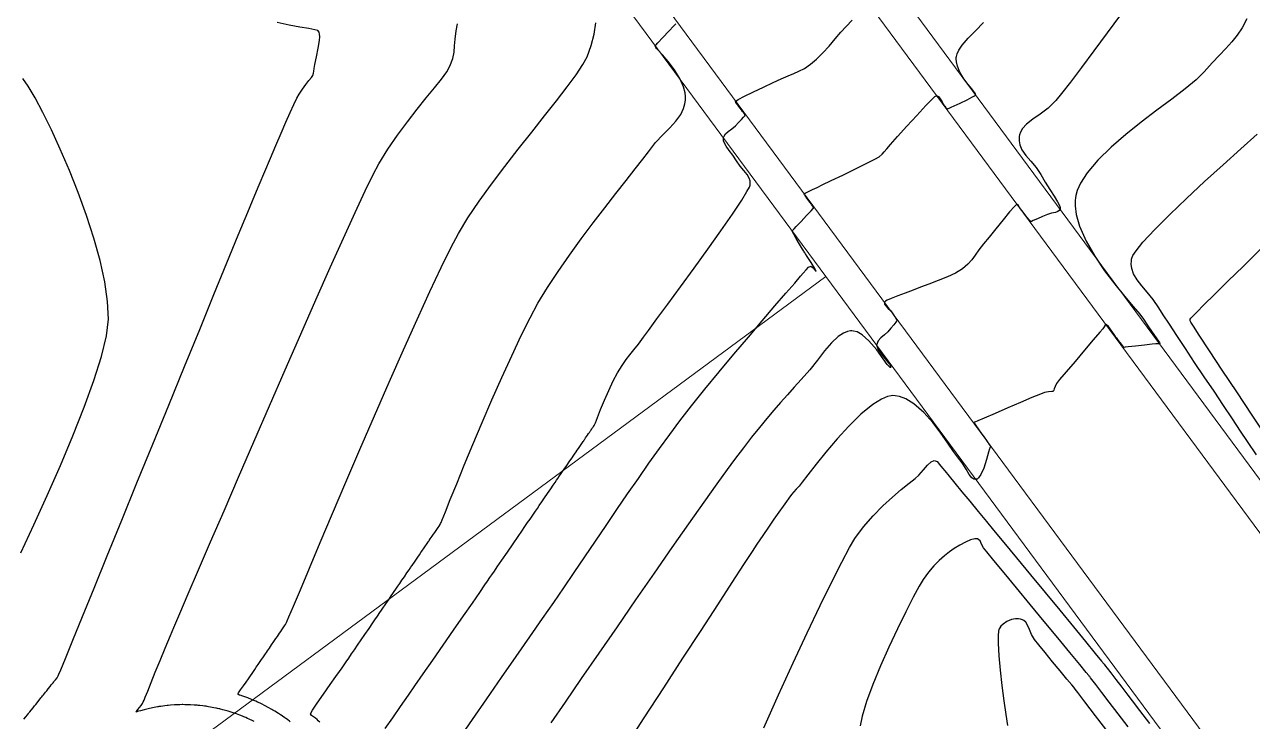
# Model space of a CAD drawing. Header units: millimetres. Extents: x 340454 to 342791, y 6993867 to 6995092.
# Drawn here: x 340699 to 340795.8, y 6994745 to 6994799.9 of the extents above; entities that cross this region are included whole.
import ezdxf

# ---------------------------------------------------------------- set-up
doc = ezdxf.new("R2010")
doc.units = ezdxf.units.MM
doc.header["$LTSCALE"] = 10
for name, color, linetype in [('T-HM-CURVA_INTERMEDIARIA', 45, 'Continuous'), ('T-HM-CURVA_MESTRA', 20, 'Continuous'), ('URB-Calçadas', 2, 'Continuous'), ('URB-Quadras', 3, 'Continuous')]:
    doc.layers.add(name, color=color, linetype=linetype)

msp = doc.modelspace()

# ---------------------------------------------------------------- linework, layer by layer
at = {"layer": 'T-HM-CURVA_INTERMEDIARIA', "color": 45, "linetype": 'Continuous', "lineweight": -3, "flags": 128}
for points, elevation in [([(340698.985, 6994745.147), (340699.133, 6994745.333), (340699.258, 6994745.488), (340699.315, 6994745.561), (340699.351, 6994745.605), (340699.386, 6994745.649), (340699.443, 6994745.721), (340699.566, 6994745.874), (340699.71, 6994746.054), (340699.823, 6994746.196), (340699.914, 6994746.309), (340700.024, 6994746.447), (340700.155, 6994746.611), (340700.264, 6994746.747), (340700.327, 6994746.826), (340700.389, 6994746.903), (340700.451, 6994746.981), (340700.524, 6994747.072), (340700.616, 6994747.188), (340700.688, 6994747.278), (340700.782, 6994747.395), (340700.89, 6994747.531), (340701.046, 6994747.725), (340701.147, 6994747.852), (340701.225, 6994747.949), (340701.287, 6994748.026), (340701.336, 6994748.088), (340701.385, 6994748.15), (340701.476, 6994748.256), (340701.604, 6994748.423), (340701.682, 6994748.557), (340701.748, 6994748.698), (340701.885, 6994749.032), (340702.258, 6994749.947), (340702.841, 6994751.375), (340703.604, 6994753.247), (340704.52, 6994755.493), (340705.56, 6994758.044), (340706.696, 6994760.831), (340707.901, 6994763.785), (340709.146, 6994766.837), (340710.403, 6994769.917), (340711.644, 6994772.957), (340712.841, 6994775.886), (340713.966, 6994778.637), (340714.99, 6994781.14), (340715.886, 6994783.325), (340716.625, 6994785.123), (340717.18, 6994786.466), (340717.522, 6994787.284), (340717.975, 6994788.348), (340718.421, 6994789.394), (340718.854, 6994790.402), (340719.264, 6994791.351), (340719.643, 6994792.217), (340719.983, 6994792.981), (340720.274, 6994793.619), (340720.509, 6994794.112), (340720.679, 6994794.437), (340720.937, 6994794.839), (340721.207, 6994795.199), (340721.455, 6994795.505), (340721.649, 6994795.748), (340721.758, 6994795.917), (340721.815, 6994796.099), (340721.831, 6994796.255), (340721.854, 6994796.451), (340721.92, 6994796.786), (340722.038, 6994797.387), (340722.17, 6994798.075), (340722.274, 6994798.67), (340722.311, 6994798.993), (340722.291, 6994799.179), (340722.247, 6994799.327), (340722.143, 6994799.458), (340721.926, 6994799.521), (340721.439, 6994799.605), (340720.739, 6994799.72), (340719.888, 6994799.874), (340718.943, 6994800.077)], 729), ([(340717.138, 6994744.964), (340717.029, 6994745.021), (340716.925, 6994745.071), (340716.845, 6994745.109), (340716.794, 6994745.133), (340716.742, 6994745.158), (340716.611, 6994745.216), (340716.469, 6994745.278), (340716.397, 6994745.31), (340716.325, 6994745.341), (340716.209, 6994745.386), (340716.013, 6994745.461), (340715.873, 6994745.515), (340715.742, 6994745.565), (340715.658, 6994745.597), (340715.602, 6994745.616), (340715.48, 6994745.655), (340715.244, 6994745.728), (340715.081, 6994745.779), (340714.973, 6994745.813), (340714.864, 6994745.846), (340714.662, 6994745.898), (340714.49, 6994745.941), (340714.419, 6994745.959), (340714.348, 6994745.977), (340714.253, 6994745.998), (340714.176, 6994746.015), (340714.113, 6994746.029), (340713.97, 6994746.055), (340713.702, 6994746.103), (340713.533, 6994746.133), (340713.434, 6994746.151), (340713.353, 6994746.165), (340713.289, 6994746.174), (340713.226, 6994746.183), (340713.087, 6994746.198), (340712.848, 6994746.225), (340712.71, 6994746.24), (340712.648, 6994746.247), (340712.586, 6994746.253), (340712.417, 6994746.262), (340712.12, 6994746.277), (340711.949, 6994746.286), (340711.882, 6994746.29), (340711.815, 6994746.293), (340711.66, 6994746.294), (340711.519, 6994746.295), (340711.463, 6994746.295), (340711.283, 6994746.291), (340711.102, 6994746.286), (340711.044, 6994746.285), (340710.865, 6994746.272), (340710.537, 6994746.247), (340710.355, 6994746.234), (340710.275, 6994746.228), (340710.101, 6994746.205), (340709.786, 6994746.163), (340709.615, 6994746.14), (340709.562, 6994746.132), (340709.512, 6994746.124), (340709.393, 6994746.102), (340709.115, 6994746.049), (340708.785, 6994745.978), (340708.456, 6994745.896), (340708.172, 6994745.819), (340708.019, 6994745.776), (340707.9, 6994745.733), (340707.817, 6994745.712), (340707.854, 6994745.767), (340707.911, 6994745.829), (340707.979, 6994745.908), (340708.109, 6994746.063), (340708.241, 6994746.242), (340708.328, 6994746.385), (340708.388, 6994746.505), (340708.458, 6994746.658), (340708.551, 6994746.881), (340708.742, 6994747.355), (340709.013, 6994748.03), (340709.345, 6994748.856), (340709.722, 6994749.783), (340710.125, 6994750.76), (340710.535, 6994751.738), (340710.805, 6994752.372), (340711.282, 6994753.488), (340711.94, 6994755.026), (340712.756, 6994756.929), (340713.705, 6994759.137), (340714.762, 6994761.592), (340715.902, 6994764.235), (340717.102, 6994767.008), (340718.336, 6994769.852), (340719.58, 6994772.707), (340720.81, 6994775.516), (340722.001, 6994778.22), (340723.129, 6994780.759), (340724.168, 6994783.076), (340725.095, 6994785.112), (340725.885, 6994786.807), (340726.513, 6994788.104), (340726.955, 6994788.943), (340727.67, 6994790.105), (340728.432, 6994791.216), (340729.212, 6994792.267), (340729.979, 6994793.246), (340730.704, 6994794.14), (340731.355, 6994794.939), (340731.903, 6994795.63), (340732.318, 6994796.204), (340732.57, 6994796.646), (340732.785, 6994797.248), (340732.889, 6994797.753), (340732.936, 6994798.236), (340732.978, 6994798.768), (340733.069, 6994799.422), (340733.176, 6994799.983)], 728), ([(340719.977, 6994744.949), (340719.918, 6994744.996), (340719.795, 6994745.086), (340719.688, 6994745.165), (340719.643, 6994745.198), (340719.547, 6994745.264), (340719.37, 6994745.386), (340719.271, 6994745.454), (340719.208, 6994745.497), (340719.052, 6994745.594), (340718.766, 6994745.771), (340718.607, 6994745.87), (340718.527, 6994745.919), (340718.476, 6994745.949), (340718.291, 6994746.047), (340717.952, 6994746.228), (340717.767, 6994746.327), (340717.703, 6994746.361), (340717.601, 6994746.411), (340717.403, 6994746.504), (340717.27, 6994746.566), (340717.121, 6994746.632), (340716.936, 6994746.711), (340716.648, 6994746.825), (340716.331, 6994746.946), (340716.177, 6994747.004), (340716.104, 6994747.03), (340715.977, 6994747.051), (340715.842, 6994747.112), (340715.9, 6994747.233), (340716.067, 6994747.473), (340716.286, 6994747.772), (340716.498, 6994748.071), (340716.68, 6994748.337), (340716.841, 6994748.572), (340716.973, 6994748.765), (340717.071, 6994748.908), (340717.188, 6994749.079), (340717.306, 6994749.251), (340717.448, 6994749.459), (340717.663, 6994749.772), (340717.865, 6994750.068), (340717.97, 6994750.222), (340718.034, 6994750.314), (340718.097, 6994750.407), (340718.181, 6994750.53), (340718.333, 6994750.752), (340718.516, 6994751.019), (340718.699, 6994751.286), (340718.857, 6994751.517), (340718.963, 6994751.673), (340719.051, 6994751.801), (340719.139, 6994751.929), (340719.229, 6994752.06), (340719.327, 6994752.203), (340719.426, 6994752.344), (340719.534, 6994752.499), (340719.618, 6994752.629), (340719.687, 6994752.762), (340719.749, 6994752.9), (340719.878, 6994753.209), (340720.23, 6994754.049), (340720.776, 6994755.352), (340721.49, 6994757.049), (340722.345, 6994759.074), (340723.312, 6994761.357), (340724.366, 6994763.831), (340725.478, 6994766.428), (340726.623, 6994769.08), (340727.771, 6994771.717), (340728.897, 6994774.274), (340729.972, 6994776.68), (340730.971, 6994778.87), (340731.865, 6994780.773), (340732.627, 6994782.322), (340733.231, 6994783.45), (340733.991, 6994784.687), (340734.877, 6994785.996), (340735.854, 6994787.352), (340736.891, 6994788.729), (340737.954, 6994790.1), (340739.012, 6994791.44), (340740.029, 6994792.723), (340740.975, 6994793.923), (340741.816, 6994795.014), (340742.519, 6994795.971), (340743.052, 6994796.766), (340743.382, 6994797.375), (340743.7, 6994798.267), (340743.925, 6994799.175), (340744.074, 6994800.054)], 727), ([(340722.311, 6994744.912), (340722.194, 6994745.027), (340722.1, 6994745.116), (340721.98, 6994745.227), (340721.816, 6994745.34), (340721.663, 6994745.44), (340721.584, 6994745.578), (340721.723, 6994745.853), (340722.094, 6994746.414), (340722.594, 6994747.131), (340723.124, 6994747.873), (340723.58, 6994748.508), (340723.862, 6994748.906), (340724.066, 6994749.204), (340724.225, 6994749.436), (340724.384, 6994749.668), (340724.588, 6994749.966), (340724.816, 6994750.299), (340725.037, 6994750.622), (340725.279, 6994750.976), (340725.572, 6994751.403), (340725.866, 6994751.833), (340726.189, 6994752.306), (340726.489, 6994752.744), (340726.712, 6994753.07), (340726.806, 6994753.207), (340726.852, 6994753.274), (340726.898, 6994753.341), (340726.999, 6994753.489), (340727.229, 6994753.824), (340727.513, 6994754.239), (340727.777, 6994754.625), (340727.947, 6994754.873), (340728.078, 6994755.066), (340728.183, 6994755.218), (340728.314, 6994755.411), (340728.463, 6994755.628), (340728.608, 6994755.84), (340728.788, 6994756.102), (340728.975, 6994756.376), (340729.182, 6994756.678), (340729.351, 6994756.925), (340729.423, 6994757.03), (340729.47, 6994757.099), (340729.585, 6994757.267), (340729.82, 6994757.61), (340730.027, 6994757.913), (340730.166, 6994758.116), (340730.281, 6994758.284), (340730.352, 6994758.387), (340730.418, 6994758.485), (340730.485, 6994758.582), (340730.598, 6994758.747), (340730.768, 6994758.995), (340730.861, 6994759.132), (340730.897, 6994759.184), (340730.933, 6994759.237), (340731.017, 6994759.359), (340731.171, 6994759.584), (340731.278, 6994759.74), (340731.371, 6994759.877), (340731.424, 6994759.954), (340731.474, 6994760.026), (340731.523, 6994760.099), (340731.575, 6994760.175), (340731.63, 6994760.254), (340731.715, 6994760.377), (340731.795, 6994760.495), (340731.833, 6994760.572), (340731.869, 6994760.649), (340731.959, 6994760.875), (340732.208, 6994761.498), (340732.595, 6994762.461), (340733.1, 6994763.704), (340733.702, 6994765.17), (340734.379, 6994766.801), (340735.112, 6994768.539), (340735.879, 6994770.326), (340736.66, 6994772.103), (340737.434, 6994773.813), (340738.181, 6994775.397), (340738.879, 6994776.798), (340739.507, 6994777.957), (340740.253, 6994779.188), (340741.087, 6994780.459), (340741.982, 6994781.746), (340742.913, 6994783.027), (340743.852, 6994784.279), (340744.774, 6994785.479), (340745.653, 6994786.604), (340746.462, 6994787.631), (340747.175, 6994788.537), (340747.766, 6994789.299), (340748.209, 6994789.895), (340748.784, 6994790.621), (340749.356, 6994791.239), (340749.895, 6994791.789), (340750.373, 6994792.31), (340750.76, 6994792.841), (340750.983, 6994793.301), (340751.091, 6994793.679), (340751.13, 6994793.952), (340751.14, 6994794.096), (340751.14, 6994794.243), (340751.107, 6994794.543), (340750.986, 6994795.003), (340750.718, 6994795.616), (340750.27, 6994796.352), (340749.776, 6994797.008), (340749.317, 6994797.538), (340748.979, 6994797.896), (340748.843, 6994798.033), (340748.799, 6994798.109), (340748.764, 6994798.168), (340748.728, 6994798.23), (340748.759, 6994798.265), (340748.796, 6994798.303), (340748.965, 6994798.483), (340749.358, 6994798.902), (340749.826, 6994799.401), (340750.217, 6994799.818), (340750.383, 6994799.995)], 726), ([(340733.295, 6994743.603), (340734.357, 6994745.136), (340735.485, 6994746.764), (340736.64, 6994748.431), (340737.783, 6994750.08), (340738.875, 6994751.655), (340739.876, 6994753.098), (340740.747, 6994754.354), (340741.549, 6994755.518), (340742.367, 6994756.716), (340743.196, 6994757.94), (340744.035, 6994759.181), (340744.88, 6994760.43), (340745.728, 6994761.678), (340746.574, 6994762.918), (340747.418, 6994764.139), (340748.254, 6994765.333), (340749.08, 6994766.492), (340749.893, 6994767.606), (340750.689, 6994768.667), (340751.62, 6994769.862), (340752.667, 6994771.167), (340753.789, 6994772.536), (340754.943, 6994773.924), (340756.089, 6994775.284), (340757.183, 6994776.571), (340758.185, 6994777.739), (340759.051, 6994778.743), (340759.741, 6994779.538), (340760.212, 6994780.076), (340760.423, 6994780.313), (340760.639, 6994780.575), (340760.821, 6994780.786), (340761.004, 6994780.873), (340761.195, 6994780.755), (340761.353, 6994780.543), (340761.448, 6994780.453), (340761.338, 6994780.687), (340761.042, 6994781.16), (340760.734, 6994781.627), (340760.589, 6994781.844), (340760.561, 6994781.891), (340760.534, 6994781.938), (340760.502, 6994781.992), (340760.468, 6994782.05), (340760.366, 6994782.219), (340760.134, 6994782.605), (340759.858, 6994783.067), (340759.668, 6994783.395), (340759.571, 6994783.57), (340759.54, 6994783.634), (340759.536, 6994783.648), (340759.541, 6994783.665), (340759.564, 6994783.699), (340759.619, 6994783.751), (340759.694, 6994783.816), (340759.868, 6994784.001), (340760.241, 6994784.399), (340760.677, 6994784.864), (340761.039, 6994785.25), (340761.191, 6994785.412), (340761.233, 6994785.451), (340761.215, 6994785.503), (340761.171, 6994785.584), (340761.134, 6994785.644), (340761.095, 6994785.702), (340761.058, 6994785.755), (340760.938, 6994785.926), (340760.712, 6994786.245), (340760.578, 6994786.435), (340760.516, 6994786.509), (340760.477, 6994786.577), (340760.576, 6994786.636), (340760.822, 6994786.756), (340761.152, 6994786.914), (340761.504, 6994787.084), (340761.903, 6994787.277), (340762.621, 6994787.622), (340763.527, 6994788.058), (340764.489, 6994788.525), (340765.377, 6994788.961), (340766.058, 6994789.307), (340766.401, 6994789.5), (340766.633, 6994789.703), (340766.793, 6994789.896), (340766.998, 6994790.136), (340767.285, 6994790.457), (340767.848, 6994791.091), (340768.575, 6994791.904), (340769.357, 6994792.766), (340770.081, 6994793.544), (340770.547, 6994794.017), (340770.792, 6994794.24), (340770.892, 6994794.31), (340770.921, 6994794.319), (340770.97, 6994794.308), (340771.069, 6994794.246), (340771.208, 6994794.081), (340771.358, 6994793.824), (340771.446, 6994793.642), (340771.494, 6994793.58), (340771.532, 6994793.531), (340771.572, 6994793.48), (340771.623, 6994793.418), (340771.664, 6994793.371), (340771.702, 6994793.331), (340771.759, 6994793.278), (340771.828, 6994793.296), (340771.919, 6994793.341), (340772.072, 6994793.417), (340772.303, 6994793.522), (340772.778, 6994793.739), (340773.33, 6994793.999), (340773.715, 6994794.19), (340773.914, 6994794.301), (340773.985, 6994794.35), (340773.997, 6994794.366), (340774.003, 6994794.397), (340773.991, 6994794.456), (340773.932, 6994794.543), (340773.833, 6994794.686), (340773.699, 6994794.855), (340773.424, 6994795.19), (340773.086, 6994795.647), (340772.764, 6994796.184), (340772.57, 6994796.642), (340772.488, 6994796.987), (340772.473, 6994797.213), (340772.48, 6994797.323), (340772.494, 6994797.418), (340772.547, 6994797.608), (340772.682, 6994797.902), (340772.956, 6994798.309), (340773.421, 6994798.851), (340773.989, 6994799.439), (340774.622, 6994800.083)], 724), ([(340785.433, 6994800.699), (340784.382, 6994799.272), (340783.333, 6994797.858), (340782.345, 6994796.536), (340781.476, 6994795.388), (340780.783, 6994794.493), (340780.326, 6994793.932), (340779.717, 6994793.339), (340779.095, 6994792.87), (340778.508, 6994792.469), (340778.006, 6994792.079), (340777.695, 6994791.738), (340777.533, 6994791.446), (340777.464, 6994791.228), (340777.442, 6994791.11), (340777.429, 6994790.991), (340777.429, 6994790.765), (340777.487, 6994790.448), (340777.654, 6994790.059), (340777.97, 6994789.601), (340778.358, 6994789.142), (340778.764, 6994788.65), (340779.137, 6994788.092), (340779.492, 6994787.492), (340779.857, 6994786.918), (340780.193, 6994786.394), (340780.464, 6994785.945), (340780.609, 6994785.657), (340780.664, 6994785.491), (340780.67, 6994785.407), (340780.663, 6994785.373), (340780.645, 6994785.33), (340780.594, 6994785.259), (340780.486, 6994785.182), (340780.292, 6994785.116), (340779.994, 6994785.049), (340779.667, 6994784.945), (340779.285, 6994784.781), (340778.877, 6994784.606), (340778.551, 6994784.466), (340778.416, 6994784.408), (340778.37, 6994784.38), (340778.311, 6994784.426), (340778.271, 6994784.468), (340778.224, 6994784.521), (340778.171, 6994784.584), (340778.114, 6994784.655), (340778.079, 6994784.7), (340777.969, 6994784.843), (340777.743, 6994785.137), (340777.55, 6994785.388), (340777.449, 6994785.558), (340777.368, 6994785.7), (340777.264, 6994785.761), (340777.074, 6994785.591), (340776.684, 6994785.145), (340776.17, 6994784.524), (340775.605, 6994783.83), (340775.064, 6994783.164), (340774.621, 6994782.628), (340774.25, 6994782.15), (340773.974, 6994781.747), (340773.717, 6994781.385), (340773.403, 6994781.032), (340772.957, 6994780.656), (340772.428, 6994780.332), (340771.775, 6994780.024), (340771.055, 6994779.734), (340770.327, 6994779.464), (340769.647, 6994779.215), (340769.074, 6994778.988), (340768.461, 6994778.743), (340767.866, 6994778.524), (340767.351, 6994778.33), (340767.041, 6994778.194), (340766.888, 6994778.102), (340766.832, 6994778.046), (340766.82, 6994778.02), (340766.814, 6994777.976), (340766.833, 6994777.886), (340766.922, 6994777.747), (340767.097, 6994777.566), (340767.289, 6994777.365), (340767.419, 6994777.183), (340767.528, 6994777.03), (340767.575, 6994776.964), (340767.608, 6994776.917), (340767.652, 6994776.854), (340767.682, 6994776.809), (340767.727, 6994776.74), (340767.764, 6994776.68), (340767.793, 6994776.629), (340767.817, 6994776.576), (340767.779, 6994776.524), (340767.713, 6994776.445), (340767.547, 6994776.248), (340767.323, 6994775.983), (340767.085, 6994775.701), (340766.822, 6994775.453), (340766.542, 6994775.225), (340766.312, 6994774.974), (340766.202, 6994774.655), (340766.32, 6994774.296), (340766.625, 6994773.861), (340766.981, 6994773.429), (340767.21, 6994773.136), (340767.304, 6994772.975), (340767.313, 6994772.904), (340767.298, 6994772.882), (340767.275, 6994772.877), (340767.204, 6994772.927), (340767.04, 6994773.126), (340766.726, 6994773.566), (340766.21, 6994774.272), (340765.597, 6994774.99), (340765.065, 6994775.457), (340764.656, 6994775.686), (340764.383, 6994775.76), (340764.247, 6994775.769), (340764.133, 6994775.764), (340763.908, 6994775.724), (340763.582, 6994775.598), (340763.159, 6994775.319), (340762.637, 6994774.819), (340762.105, 6994774.19), (340761.543, 6994773.471), (340760.933, 6994772.702), (340760.255, 6994771.924), (340759.705, 6994771.329), (340759.169, 6994770.737), (340758.635, 6994770.134), (340758.096, 6994769.509), (340757.542, 6994768.85), (340756.963, 6994768.143), (340756.35, 6994767.378), (340755.695, 6994766.542), (340754.988, 6994765.622), (340754.412, 6994764.843), (340753.593, 6994763.703), (340752.57, 6994762.258), (340751.381, 6994760.564), (340750.065, 6994758.679), (340748.66, 6994756.659), (340747.205, 6994754.559), (340745.738, 6994752.437), (340744.298, 6994750.35), (340742.923, 6994748.353), (340741.652, 6994746.504), (340740.524, 6994744.858)], 723), ([(340795.376, 6994800.371), (340795.002, 6994799.674), (340794.612, 6994799.083), (340794.195, 6994798.554), (340793.738, 6994798.044), (340793.23, 6994797.51), (340792.661, 6994796.908), (340792.02, 6994796.196), (340791.384, 6994795.572), (340790.511, 6994794.85), (340789.46, 6994794.043), (340788.291, 6994793.165), (340787.065, 6994792.232), (340785.841, 6994791.257), (340784.68, 6994790.254), (340783.643, 6994789.24), (340782.788, 6994788.227), (340782.277, 6994787.427), (340782.014, 6994786.839), (340781.904, 6994786.454), (340781.87, 6994786.264), (340781.847, 6994786.053), (340781.841, 6994785.622), (340781.924, 6994784.95), (340782.186, 6994784.021), (340782.709, 6994782.833), (340783.391, 6994781.651), (340784.168, 6994780.509), (340784.975, 6994779.445), (340785.75, 6994778.496), (340786.428, 6994777.698), (340786.945, 6994777.088), (340787.238, 6994776.702), (340787.578, 6994776.174), (340787.924, 6994775.667), (340788.228, 6994775.232), (340788.408, 6994774.971), (340788.488, 6994774.843), (340788.511, 6994774.795), (340788.512, 6994774.784), (340788.5, 6994774.77), (340788.459, 6994774.755), (340788.364, 6994774.752), (340788.218, 6994774.751), (340787.92, 6994774.717), (340787.311, 6994774.647), (340786.607, 6994774.567), (340786.024, 6994774.501), (340785.78, 6994774.473), (340785.722, 6994774.455), (340785.679, 6994774.499), (340785.647, 6994774.536), (340785.609, 6994774.579), (340785.568, 6994774.629), (340785.523, 6994774.684), (340785.472, 6994774.748), (340785.415, 6994774.82), (340785.355, 6994774.896), (340785.289, 6994774.981), (340785.211, 6994775.082), (340785.154, 6994775.157), (340785.094, 6994775.234), (340784.984, 6994775.399), (340784.741, 6994775.752), (340784.476, 6994776.103), (340784.303, 6994776.264), (340784.205, 6994776.212), (340784.125, 6994776.085), (340784.024, 6994775.933), (340783.791, 6994775.66), (340783.273, 6994775.053), (340782.584, 6994774.245), (340781.839, 6994773.367), (340781.149, 6994772.55), (340780.628, 6994771.926), (340780.392, 6994771.627), (340780.273, 6994771.396), (340780.194, 6994771.191), (340780.161, 6994771.095), (340780.141, 6994771.043), (340780.118, 6994770.995), (340780, 6994770.988), (340779.738, 6994770.97), (340779.433, 6994770.917), (340779.109, 6994770.792), (340778.439, 6994770.511), (340777.541, 6994770.127), (340776.537, 6994769.693), (340775.546, 6994769.262), (340774.69, 6994768.888), (340774.181, 6994768.666), (340773.944, 6994768.561), (340773.869, 6994768.528), (340773.859, 6994768.523), (340773.863, 6994768.514), (340773.888, 6994768.48), (340773.909, 6994768.454), (340774.02, 6994768.298), (340774.261, 6994767.961), (340774.502, 6994767.624), (340774.614, 6994767.467), (340774.67, 6994767.387), (340774.726, 6994767.31), (340774.8, 6994767.207), (340774.861, 6994767.12), (340774.915, 6994767.042), (340774.965, 6994766.97), (340775.01, 6994766.904), (340775.052, 6994766.842), (340775.088, 6994766.787), (340775.119, 6994766.738), (340775.146, 6994766.696), (340775.176, 6994766.642), (340775.144, 6994766.589), (340775.119, 6994766.533), (340775.089, 6994766.463), (340775.028, 6994766.213), (340774.872, 6994765.631), (340774.642, 6994764.936), (340774.42, 6994764.442), (340774.239, 6994764.181), (340774.114, 6994764.085), (340774.051, 6994764.066), (340773.989, 6994764.062), (340773.872, 6994764.087), (340773.71, 6994764.195), (340773.508, 6994764.444), (340773.25, 6994764.873), (340772.955, 6994765.364), (340772.586, 6994765.842), (340772.26, 6994766.264), (340771.813, 6994766.912), (340771.262, 6994767.698), (340770.622, 6994768.537), (340769.909, 6994769.34), (340769.139, 6994770.021), (340768.493, 6994770.418), (340767.995, 6994770.602), (340767.659, 6994770.659), (340767.49, 6994770.665), (340767.352, 6994770.657), (340767.059, 6994770.594), (340766.582, 6994770.395), (340765.891, 6994769.959), (340764.969, 6994769.197), (340764.019, 6994768.267), (340763.085, 6994767.248), (340762.206, 6994766.216), (340761.426, 6994765.251), (340760.785, 6994764.43), (340760.324, 6994763.831), (340760.086, 6994763.534), (340759.849, 6994763.276), (340759.671, 6994763.069), (340759.5, 6994762.855), (340759.287, 6994762.577), (340759.099, 6994762.323), (340758.831, 6994761.95), (340758.498, 6994761.476), (340758.111, 6994760.921), (340757.684, 6994760.302), (340757.231, 6994759.637), (340756.765, 6994758.947), (340756.393, 6994758.384), (340755.72, 6994757.354), (340754.79, 6994755.927), (340753.648, 6994754.17), (340752.339, 6994752.155), (340750.907, 6994749.95), (340749.398, 6994747.624), (340747.856, 6994745.248), (340746.327, 6994742.89)], 722), ([(340796.136, 6994766.006), (340795.443, 6994767.05), (340794.895, 6994767.873), (340794.255, 6994768.83), (340793.547, 6994769.886), (340792.796, 6994771.005), (340792.028, 6994772.151), (340791.267, 6994773.289), (340790.539, 6994774.382), (340789.867, 6994775.395), (340789.277, 6994776.292), (340788.794, 6994777.038), (340788.443, 6994777.596), (340787.994, 6994778.25), (340787.536, 6994778.811), (340787.104, 6994779.315), (340786.731, 6994779.794), (340786.45, 6994780.281), (340786.314, 6994780.7), (340786.275, 6994781.043), (340786.283, 6994781.288), (340786.298, 6994781.417), (340786.317, 6994781.5), (340786.407, 6994781.703), (340786.66, 6994782.092), (340787.196, 6994782.753), (340788.132, 6994783.767), (340789.3, 6994784.941), (340790.632, 6994786.218), (340792.056, 6994787.546), (340793.504, 6994788.87), (340794.907, 6994790.135), (340796.195, 6994791.288)], 721), ([(340757.297, 6994744.461), (340758.461, 6994747.073), (340759.612, 6994749.592), (340760.719, 6994751.958), (340761.749, 6994754.11), (340762.672, 6994755.99), (340763.456, 6994757.536), (340764.07, 6994758.69), (340764.482, 6994759.391), (340765.167, 6994760.325), (340765.915, 6994761.188), (340766.687, 6994761.971), (340767.444, 6994762.666), (340768.146, 6994763.265), (340768.754, 6994763.759), (340769.227, 6994764.14), (340769.526, 6994764.399), (340769.899, 6994764.8), (340770.222, 6994765.175), (340770.499, 6994765.453), (340770.733, 6994765.562), (340770.969, 6994765.467), (340771.157, 6994765.236), (340771.381, 6994764.949), (340771.577, 6994764.722), (340771.918, 6994764.314), (340772.377, 6994763.757), (340772.927, 6994763.087), (340773.542, 6994762.336), (340774.195, 6994761.54), (340774.859, 6994760.732), (340775.422, 6994760.049), (340776.228, 6994759.073), (340777.213, 6994757.878), (340778.317, 6994756.54), (340779.476, 6994755.134), (340780.629, 6994753.737), (340781.714, 6994752.422), (340782.668, 6994751.265), (340783.429, 6994750.342), (340783.935, 6994749.729), (340784.124, 6994749.499), (340784.187, 6994749.417), (340784.249, 6994749.335), (340784.37, 6994749.177), (340784.656, 6994748.801), (340785.057, 6994748.275), (340785.522, 6994747.666), (340785.998, 6994747.041), (340786.333, 6994746.602), (340786.916, 6994745.837), (340787.703, 6994744.805)], 721), ([(340784.521, 6994744.03), (340783.464, 6994745.418), (340782.622, 6994746.522), (340782.064, 6994747.254), (340781.858, 6994747.524), (340781.8, 6994747.6), (340781.742, 6994747.675), (340781.588, 6994747.86), (340781.203, 6994748.318), (340780.668, 6994748.956), (340780.065, 6994749.68), (340779.473, 6994750.396), (340778.974, 6994751.011), (340778.648, 6994751.43), (340778.41, 6994751.837), (340778.249, 6994752.227), (340778.104, 6994752.572), (340777.959, 6994752.797), (340777.812, 6994752.927), (340777.689, 6994752.992), (340777.618, 6994753.017), (340777.543, 6994753.037), (340777.39, 6994753.063), (340777.153, 6994753.065), (340776.834, 6994753.006), (340776.453, 6994752.844), (340776.18, 6994752.651), (340776.004, 6994752.474), (340775.903, 6994752.343), (340775.859, 6994752.274), (340775.838, 6994752.226), (340775.805, 6994752.082), (340775.779, 6994751.755), (340775.784, 6994751.141), (340775.843, 6994750.155), (340775.948, 6994749.009), (340776.082, 6994747.795), (340776.233, 6994746.604), (340776.384, 6994745.526), (340776.522, 6994744.653)], 719)]:
    msp.add_lwpolyline(points, dxfattribs=dict(at, elevation=elevation))
at = {"layer": 'T-HM-CURVA_MESTRA', "color": 20, "linetype": 'Continuous', "lineweight": -3, "flags": 128}
for points, elevation in [([(340727.46, 6994744.426), (340728.056, 6994745.266), (340728.683, 6994746.154), (340729.303, 6994747.042), (340729.814, 6994747.779), (340730.469, 6994748.724), (340731.223, 6994749.812), (340732.032, 6994750.979), (340732.851, 6994752.161), (340733.634, 6994753.292), (340734.338, 6994754.308), (340734.918, 6994755.144), (340735.328, 6994755.737), (340735.525, 6994756.021), (340735.724, 6994756.312), (340735.882, 6994756.543), (340736.081, 6994756.834), (340736.299, 6994757.152), (340736.66, 6994757.68), (340737.1, 6994758.322), (340737.551, 6994758.982), (340737.948, 6994759.562), (340738.225, 6994759.966), (340738.482, 6994760.342), (340738.692, 6994760.648), (340738.887, 6994760.934), (340739.103, 6994761.249), (340739.303, 6994761.541), (340739.459, 6994761.768), (340739.614, 6994761.996), (340739.814, 6994762.288), (340740.028, 6994762.601), (340740.271, 6994762.955), (340740.51, 6994763.304), (340740.714, 6994763.603), (340740.853, 6994763.805), (340740.98, 6994763.992), (340741.082, 6994764.14), (340741.21, 6994764.327), (340741.339, 6994764.516), (340741.445, 6994764.671), (340741.578, 6994764.864), (340741.773, 6994765.149), (340741.977, 6994765.447), (340742.108, 6994765.64), (340742.194, 6994765.764), (340742.279, 6994765.889), (340742.382, 6994766.039), (340742.51, 6994766.226), (340742.604, 6994766.364), (340742.695, 6994766.496), (340742.8, 6994766.65), (340742.918, 6994766.823), (340743.017, 6994766.967), (340743.068, 6994767.041), (340743.111, 6994767.105), (340743.154, 6994767.168), (340743.205, 6994767.243), (340743.265, 6994767.33), (340743.333, 6994767.429), (340743.414, 6994767.548), (340743.498, 6994767.67), (340743.557, 6994767.755), (340743.599, 6994767.817), (340743.633, 6994767.867), (340743.664, 6994767.912), (340743.704, 6994767.971), (340743.752, 6994768.042), (340743.79, 6994768.097), (340743.825, 6994768.148), (340743.856, 6994768.193), (340743.885, 6994768.235), (340743.933, 6994768.305), (340743.972, 6994768.362), (340744.033, 6994768.521), (340744.198, 6994768.945), (340744.445, 6994769.561), (340744.75, 6994770.294), (340745.09, 6994771.071), (340745.442, 6994771.819), (340745.783, 6994772.463), (340746.138, 6994773.045), (340746.454, 6994773.502), (340746.757, 6994773.893), (340747.07, 6994774.278), (340747.418, 6994774.717), (340747.827, 6994775.268), (340748.224, 6994775.813), (340748.884, 6994776.711), (340749.745, 6994777.882), (340750.742, 6994779.243), (340751.814, 6994780.714), (340752.895, 6994782.215), (340753.923, 6994783.664), (340754.835, 6994784.981), (340755.568, 6994786.084), (340755.982, 6994786.758), (340756.17, 6994787.115), (340756.231, 6994787.273), (340756.24, 6994787.326), (340756.241, 6994787.419), (340756.223, 6994787.593), (340756.156, 6994787.826), (340756.005, 6994788.1), (340755.745, 6994788.421), (340755.449, 6994788.764), (340755.159, 6994789.18), (340754.872, 6994789.616), (340754.585, 6994789.997), (340754.339, 6994790.336), (340754.198, 6994790.585), (340754.14, 6994790.764), (340754.129, 6994790.881), (340754.132, 6994790.939), (340754.144, 6994791.009), (340754.188, 6994791.137), (340754.298, 6994791.303), (340754.5, 6994791.49), (340754.793, 6994791.704), (340755.066, 6994791.935), (340755.314, 6994792.199), (340755.546, 6994792.446), (340755.718, 6994792.63), (340755.787, 6994792.703), (340755.827, 6994792.737), (340755.811, 6994792.795), (340755.779, 6994792.854), (340755.743, 6994792.913), (340755.707, 6994792.969), (340755.674, 6994793.019), (340755.632, 6994793.077), (340755.538, 6994793.211), (340755.425, 6994793.37), (340755.275, 6994793.531), (340755.12, 6994793.698), (340755.073, 6994793.868), (340755.282, 6994794.024), (340755.794, 6994794.291), (340756.498, 6994794.628), (340757.285, 6994794.993), (340758.045, 6994795.345), (340758.667, 6994795.642), (340759.219, 6994795.893), (340759.672, 6994796.072), (340760.081, 6994796.242), (340760.504, 6994796.461), (340760.997, 6994796.791), (340761.468, 6994797.191), (340761.96, 6994797.686), (340762.455, 6994798.235), (340762.938, 6994798.794), (340763.392, 6994799.324), (340763.801, 6994799.78), (340764.261, 6994800.283)], 725), ([(340698.741, 6994758.278), (340699.773, 6994760.485), (340700.826, 6994762.798), (340701.861, 6994765.153), (340702.843, 6994767.489), (340703.734, 6994769.743), (340704.497, 6994771.853), (340705.095, 6994773.757), (340705.491, 6994775.392), (340705.649, 6994776.695), (340705.586, 6994778.082), (340705.357, 6994779.635), (340704.985, 6994781.313), (340704.495, 6994783.074), (340703.913, 6994784.874), (340703.262, 6994786.673), (340702.569, 6994788.427), (340701.858, 6994790.095), (340701.153, 6994791.634), (340700.479, 6994793.003), (340699.863, 6994794.159), (340699.327, 6994795.06), (340698.897, 6994795.664)], 730), ([(340797.022, 6994767.319), (340795.807, 6994769.136), (340794.592, 6994770.956), (340793.445, 6994772.679), (340792.435, 6994774.205), (340791.63, 6994775.434), (340791.179, 6994776.134), (340790.976, 6994776.462), (340790.913, 6994776.574), (340790.905, 6994776.595), (340790.908, 6994776.633), (340790.925, 6994776.699), (340790.973, 6994776.781), (340791.07, 6994776.881), (340791.22, 6994777.031), (340791.445, 6994777.259), (340792.004, 6994777.816), (340792.841, 6994778.643), (340793.897, 6994779.685), (340795.115, 6994780.884), (340796.437, 6994782.182)], 720), ([(340786.019, 6994744.539), (340785.242, 6994745.559), (340784.539, 6994746.482), (340783.94, 6994747.267), (340783.474, 6994747.878), (340783.172, 6994748.274), (340783.063, 6994748.417), (340783.029, 6994748.461), (340782.996, 6994748.505), (340782.959, 6994748.554), (340782.919, 6994748.606), (340782.728, 6994748.837), (340782.211, 6994749.462), (340781.438, 6994750.396), (340780.481, 6994751.553), (340779.412, 6994752.846), (340778.302, 6994754.19), (340777.222, 6994755.498), (340776.244, 6994756.684), (340775.439, 6994757.662), (340774.879, 6994758.346), (340774.635, 6994758.65), (340774.473, 6994758.959), (340774.358, 6994759.222), (340774.16, 6994759.381), (340773.929, 6994759.38), (340773.598, 6994759.285), (340773.199, 6994759.112), (340772.763, 6994758.879), (340772.321, 6994758.604), (340771.946, 6994758.342), (340771.549, 6994758.036), (340771.136, 6994757.676), (340770.715, 6994757.252), (340770.292, 6994756.754), (340769.874, 6994756.174), (340769.556, 6994755.638), (340769.084, 6994754.761), (340768.5, 6994753.619), (340767.848, 6994752.286), (340767.17, 6994750.838), (340766.509, 6994749.348), (340765.908, 6994747.891), (340765.411, 6994746.543), (340765.061, 6994745.378), (340764.915, 6994744.628)], 720)]:
    msp.add_lwpolyline(points, dxfattribs=dict(at, elevation=elevation))
at = {"layer": 'URB-Calçadas', "lineweight": 0}
for points in [[(340796.225, 6994870.179), (340906.495, 6994721.409, -0.46051), (340904.534, 6994710.62), (340864.207, 6994680.73, -0.414662), (340853.709, 6994682.298), (340727.258, 6994853.445)], [(340791.598, 6994636.247, 0.463778), (340801.688, 6994634.389), (340841.713, 6994664.056, 0.413765), (340843.279, 6994674.539), (340713.551, 6994850.12)]]:
    msp.add_lwpolyline(points, format="xyb", dxfattribs=at)
at = {"layer": 'URB-Quadras', "color": 252, "lineweight": 0}
for points in [[(340760.794, 6994812.262), (340783.989, 6994830.301), (340761.409, 6994861.732), (340793.06, 6994869.411), (340904.085, 6994719.623, -0.414214), (340903.045, 6994712.629), (340862.719, 6994682.738, -0.414662), (340855.72, 6994683.784), (340760.794, 6994812.262)], [(340679.087, 6994633.225, -1.140997), (340691.277, 6994649.02), (340732.961, 6994592.783, 0.414213), (340739.955, 6994591.744), (340780.125, 6994621.519, 0.414214), (340781.165, 6994628.513), (340710.383, 6994724.007, -2.195265), (340721.458, 6994734.256), (340793.205, 6994637.438, 0.414246), (340800.199, 6994636.398), (340840.224, 6994666.065, 0.413765), (340841.268, 6994673.053), (340762.203, 6994780.065)]]:
    msp.add_lwpolyline(points, format="xyb", dxfattribs=at)
msp.add_lwpolyline([(340762.203, 6994780.065), (340710.916, 6994849.48), (340673.869, 6994840.491), (340654.199, 6994742.074), (340650.709, 6994687.156), (340661.22, 6994686.488), (340710.383, 6994724.007, -1.030151), (340713.131, 6994743.808)], format="xyb", close=True, dxfattribs=at)

doc.saveas('drawing.dxf')
